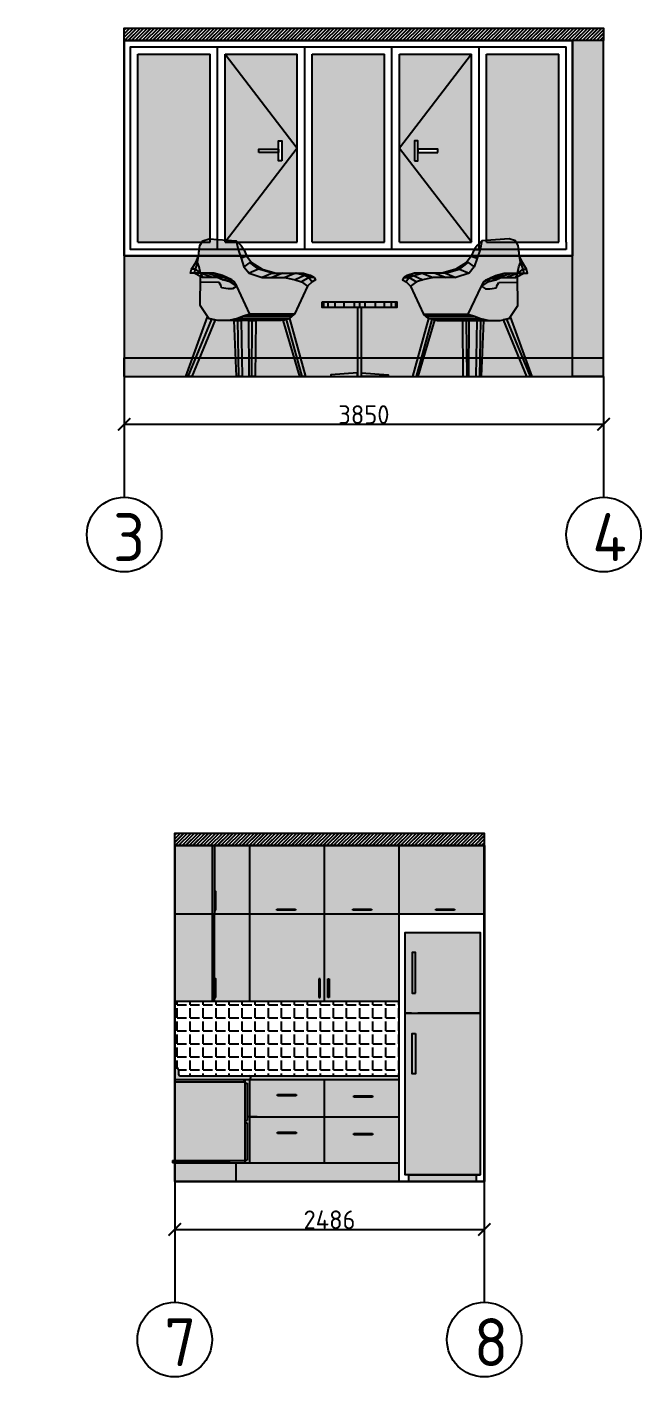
# Model space of a CAD drawing. Header units: millimetres. Extents: x -79936 to 190348, y -17907 to 78730.
# Drawn here: x 185418 to 190348, y -6264 to 4581 of the extents above; entities that cross this region are included whole.
import ezdxf

# ---------------------------------------------------------------- set-up
doc = ezdxf.new("R2010")
doc.units = ezdxf.units.MM
for name, color, linetype in [('freecads.com', 7, 'Continuous'), ('FUR', 42, 'Continuous'), ('furn section', 47, 'Continuous'), ('kapen', 25, 'Continuous'), ('KITSHEN', 44, 'Continuous'), ('Plan 1', 7, 'Continuous'), ('SKIRTING', 2, 'Continuous')]:
    doc.layers.add(name, color=color, linetype=linetype)
doc.styles.add('gost', font='GOST Common.ttf')
doc.dimstyles.new('Copy of GOST', dxfattribs={"dimtxt": 150, "dimasz": 100, "dimexe": 0.18, "dimexo": 0.06, "dimgap": 3, "dimtad": 1, "dimdec": 0, "dimzin": 0, "dimdsep": 46, "dimtxsty": 'gost', "dimblk": 'ARCHTICK', "dimcen": 0.09, "dimclrt": 256, "dimadec": 0, "dimazin": 0, "dimtfac": 1, "dimtdec": 0, "dimtofl": 0, "dimtmove": 0, "dimatfit": 3, "dimldrblk": 'ARCHTICK', "dimfxl": 200, "dimfxlon": 1, "dimtolj": 1, "dimtzin": 0, "dimarcsym": 0})

# ---------------------------------------------------------------- blocks, each defined once
blk = doc.blocks.new('okno lodj')
at = {"true_color": 0xc3e6f9, "transparency": 33554687}
h = blk.add_hatch(color=254, dxfattribs=at)
h.dxf.hatch_style = 1
h.paths.add_polyline_path([(0, 0), (-580, 0), (-580, -1510), (0, -1510)])
h.paths.add_polyline_path([(-151, -697), (-125, -697), (-125, -856), (-151, -856), (-151, -790), (-310, -790), (-310, -763), (-151, -763)], flags=16)
h.paths.add_polyline_path([(700, 0), (120, 0), (120, -1510), (700, -1510)])
h.paths.add_polyline_path([(1400, 0), (820, 0), (820, -1510), (1400, -1510)])
h.paths.add_polyline_path([(1128, -763), (1128, -790), (969, -790), (969, -856), (942, -856), (942, -697), (969, -697), (969, -763)], flags=16)
h.paths.add_polyline_path([(2100, 0), (1520, 0), (1520, -1510), (2100, -1510)])
h.paths.add_polyline_path([(-700, 0), (-1280, 0), (-1280, -1510), (-700, -1510)])
for p, q in [((-1280, -1510), (-1280, 0)), ((-1280, 0), (-700, 0)), ((-700, -1510), (-700, 0)), ((-640, -1570), (-640, 60)), ((-580, -1510), (-580, 0)), ((-580, 0), (0, 0)), ((0, -1510), (0, 0)), ((60, -1570), (60, 60)), ((120, -1510), (120, 0)), ((120, 0), (700, 0)), ((700, -1510), (700, 0)), ((760, -1570), (760, 60)), ((820, -1510), (820, 0)), ((820, 0), (1400, 0)), ((1400, -1510), (1400, 0)), ((1460, -1570), (1460, 60)), ((1520, -1510), (1520, 0)), ((1520, 0), (2100, 0)), ((2100, -1510), (2100, 0)), ((2160, -1510), (2160, 60)), ((-1280, -1510), (-700, -1510)), ((-580, -1510), (0, -1510)), ((120, -1510), (700, -1510)), ((820, -1510), (1400, -1510)), ((1520, -1510), (2100, -1510))]:
    blk.add_line(p, q)
at = {"color": 7}
for points in [[(2210, -1620), (-1390, -1620), (-1390, 110), (2210, 110)], [(2160, -1570), (-1340, -1570), (-1340, 60), (2160, 60)]]:
    blk.add_lwpolyline(points, dxfattribs=at)
for points in [[(2210, 110), (2210, -1620)], [(2160, -1510), (2160, -1570)]]:
    blk.add_lwpolyline(points)
at = {"layer": 'kapen', "color": 7}
for points in [[(-125, -856), (-151, -856), (-151, -697), (-125, -697)], [(942, -856), (969, -856), (969, -697), (942, -697)], [(-310, -790), (-310, -763), (-151, -763), (-151, -790)], [(1128, -790), (1128, -763), (969, -763), (969, -790)]]:
    blk.add_lwpolyline(points, close=True, dxfattribs=at)
blk = doc.blocks.new('kresloo')
at = {"true_color": 0xa4a5a8, "transparency": 33554687}
h = blk.add_hatch(color=253, dxfattribs=at)
h.dxf.hatch_style = 1
h.paths.add_polyline_path([(935, -355), (920, -363), (801, -363), (760, -380), (698, -398), (645, -432), (540, -657), (589, -674), (639, -692), (708, -709), (797, -709), (868, -692), (937, -588)])
h.paths.add_polyline_path([(827, -346), (783, -346), (738, -363), (801, -363)])
h.paths.add_polyline_path([(801, -363), (738, -363), (720, -369), (760, -380)], flags=17)
h.paths.add_polyline_path([(720, -369), (698, -398), (760, -380)], flags=17)
h.paths.add_polyline_path([(720, -369), (707, -373), (664, -398), (645, -432), (698, -398)], flags=17)
h.paths.add_polyline_path([(707, -373), (684, -380), (664, -398)], flags=16)
h.paths.add_polyline_path([(724, -363), (759, -346), (684, -380), (707, -373)])
h.paths.add_polyline_path([(783, -346), (759, -346), (724, -363), (738, -363)])
h.paths.add_polyline_path([(738, -363), (724, -363), (720, -369)], flags=17)
h.paths.add_polyline_path([(724, -363), (707, -373), (720, -369)], flags=17)
h.paths.add_polyline_path([(932, -328), (888, -328), (827, -346), (801, -363), (842, -363)])
h.paths.add_polyline_path([(935, -328), (932, -328), (842, -363), (920, -363)])
h.paths.add_polyline_path([(888, -328), (828, -328), (783, -346), (827, -346)])
h.paths.add_polyline_path([(828, -328), (759, -346), (783, -346)])
h.paths.add_polyline_path([(986, -328), (935, -328), (920, -363), (935, -355)])
h.paths.add_polyline_path([(1008, -294), (978, -294), (986, -328), (1016, -328)])
h.paths.add_polyline_path([(978, -294), (935, -328), (986, -328)])
h.paths.add_polyline_path([(978, -294), (959, -242), (959, -242), (946, -277), (935, -328)])
h.paths.add_polyline_path([(974, -242), (959, -242), (978, -294), (1008, -294)])
h.paths.add_polyline_path([(952, -190), (959, -242), (974, -242)])
h.paths.add_polyline_path([(125, -398), (65, -363), (40, -398), (76, -432)])
h.paths.add_polyline_path([(100, -346), (49, -346), (23, -363), (65, -363)])
h.paths.add_polyline_path([(65, -363), (23, -363), (12, -380), (40, -398)])
h.paths.add_polyline_path([(169, -328), (100, -346), (175, -380), (259, -363)])
h.paths.add_polyline_path([(100, -346), (65, -363), (125, -398), (175, -380)])
h.paths.add_polyline_path([(169, -328), (109, -328), (49, -346), (100, -346)])
h.paths.add_polyline_path([(273, -328), (169, -328), (259, -363), (363, -363)])
h.paths.add_polyline_path([(546, -328), (469, -294), (357, -328), (440, -363)])
h.paths.add_polyline_path([(357, -328), (327, -328), (279, -328), (273, -328), (363, -363), (440, -363)])
h.paths.add_polyline_path([(469, -294), (439, -294), (327, -328), (357, -328)])
h.paths.add_polyline_path([(587, -277), (540, -242), (469, -294), (546, -328)])
h.paths.add_polyline_path([(563, -190), (525, -242), (540, -242), (587, -277), (610, -207)])
h.paths.add_polyline_path([(634, -138), (587, -138), (563, -190), (610, -207)])
h.paths.add_polyline_path([(649, -69), (610, -104), (587, -138), (634, -138)])
h.paths.add_polyline_path([(540, -242), (525, -242), (439, -294), (469, -294)])
h.paths.add_polyline_path([(540, -657), (180, -657), (200, -674), (589, -674)])
h.paths.add_polyline_path([(589, -674), (200, -674), (220, -692), (639, -692)])
at = {"true_color": 0xc7c8ca, "transparency": 33554687}
h = blk.add_hatch(color=9, dxfattribs=at)
h.dxf.hatch_style = 1
h.paths.add_polyline_path([(645, -432), (664, -398), (684, -380), (759, -346), (828, -328), (935, -328), (946, -277), (959, -242), (952, -190), (940, -104), (918, -69), (867, -52), (649, -69), (634, -138), (610, -207), (587, -277), (546, -328), (440, -363), (259, -363), (175, -380), (125, -398), (76, -432), (180, -657), (540, -657)])
at = {"true_color": 0x636466, "transparency": 33554687}
h = blk.add_hatch(color=251, dxfattribs=at)
h.dxf.hatch_style = 1
h.paths.add_polyline_path([(639, -709), (609, -709), (600, -1158), (630, -1158)])
h.paths.add_polyline_path([(846, -697), (819, -703), (1006, -1158), (1036, -1158)])
h.paths.add_polyline_path([(878, -677), (868, -692), (846, -697), (1036, -1158), (1053, -1158)])
h.paths.add_polyline_path([(522, -709), (492, -709), (497, -1158), (527, -1158)])
h.paths.add_polyline_path([(547, -709), (522, -709), (527, -1158), (544, -1158)])
h.paths.add_polyline_path([(664, -709), (639, -709), (630, -1158), (647, -1158)])
h.paths.add_polyline_path([(248, -699), (220, -692), (91, -1158), (121, -1158)])
h.paths.add_polyline_path([(272, -705), (248, -699), (121, -1158), (138, -1158)])
at = {"true_color": 0x939598, "transparency": 33554687}
h = blk.add_hatch(color=252, dxfattribs=at)
h.dxf.hatch_style = 1
h.paths.add_polyline_path([(639, -692), (220, -692), (272, -705), (289, -709), (492, -709), (522, -709), (522, -709), (547, -709), (708, -709)])
for points, elevation in [([(492, -709), (708, -709), (797, -709), (868, -692), (937, -588), (935, -355), (986, -328), (1016, -328), (1008, -294), (974, -242), (952, -190), (940, -104), (918, -69), (867, -52), (649, -69), (610, -104), (587, -138), (563, -190), (525, -242), (439, -294), (327, -328), (279, -328), (169, -328), (109, -328), (49, -346), (23, -363), (12, -380), (40, -398), (76, -432), (180, -657), (540, -657), (645, -432), (664, -398), (684, -380), (759, -346), (828, -328), (935, -328), (946, -277), (959, -242), (952, -190), (946, -138), (940, -104), (918, -69), (867, -52), (649, -69), (634, -138), (610, -207), (587, -277), (546, -328)], 229), ([(563, -190), (610, -207)], 71), ([(587, -138), (634, -138)], 65), ([(357, -328), (469, -294)], 151), ([(439, -294), (469, -294), (546, -328)], 79), ([(469, -294), (540, -242)], 79), ([(525, -242), (540, -242), (587, -277)], 69), ([(978, -294), (935, -328)], 390), ([(959, -241), (978, -294)], 320), ([(959, -242), (974, -242)], 229), ([(978, -294), (986, -328)], 320), ([(978, -294), (1008, -294)], 320), ([(23, -363), (65, -363), (125, -398)], 229), ([(65, -363), (40, -398)], 229), ([(49, -346), (100, -346), (175, -380)], 229), ([(65, -363), (100, -346)], 229), ([(546, -328), (440, -363), (259, -363), (175, -380), (125, -398), (76, -432)], 101), ([(100, -346), (169, -328)], 229), ([(169, -328), (259, -363)], 322), ([(273, -328), (363, -363)], 229), ([(357, -328), (327, -328)], 151), ([(357, -328), (440, -363)], 151), ([(698, -398), (645, -432)], 229), ([(664, -398), (724, -363), (759, -346)], 229), ([(664, -398), (724, -363)], 229), ([(684, -380), (720, -369), (738, -363), (828, -328)], 229), ([(724, -363), (698, -398)], 229), ([(698, -398), (760, -380)], 229), ([(760, -380), (720, -369)], 1043), ([(724, -363), (920, -363), (986, -328)], 229), ([(759, -346), (827, -346)], 229), ([(760, -380), (801, -363)], 229), ([(801, -363), (827, -346)], 229), ([(827, -346), (888, -328)], 229), ([(842, -363), (932, -328)], 229), ([(935, -328), (920, -363)], 229), ([(935, -328), (986, -328)], 229), ([(220, -692), (91, -1158), (138, -1158), (272, -705)], 631), ([(248, -699), (121, -1158)], 631), ([(220, -692), (180, -657)], 631), ([(200, -674), (589, -674)], 700), ([(272, -705), (220, -692)], 631), ([(220, -692), (639, -692)], 631), ([(272, -705), (289, -709), (492, -709)], 631), ([(492, -709), (497, -1158), (544, -1158), (547, -709), (492, -708)], 229), ([(522, -709), (527, -1158)], 246), ([(540, -657), (589, -674), (639, -692), (708, -709)], 229), ([(609, -709), (600, -1158), (647, -1158), (664, -709), (609, -709)], 862), ([(639, -709), (630, -1158)], 879), ([(819, -703), (1006, -1158), (1053, -1158), (878, -677), (868, -692), (846, -697), (819, -703)], 421), ([(846, -697), (1036, -1158)], 421)]:
    blk.add_lwpolyline(points, dxfattribs=dict(elevation=elevation))
at = {"layer": 'FUR', "color": 7, "linetype": 'ByBlock'}
for p, q in [((645, -432, 1036), (679, -453, 318)), ((766, -444, 318), (770, -428, 318)), ((770, -428, 318), (785, -402, 318)), ((785, -402, 318), (936, -400, 315)), ((679, -453, 318), (713, -452, 318)), ((713, -452, 318), (766, -444, 318))]:
    blk.add_line(p, q, dxfattribs=at)
at = {"layer": 'SKIRTING', "color": 7}
blk.add_line((937, -588, 287), (868, -692, 407), dxfattribs=at)
blk = doc.blocks.new('stolikk')
at = {"transparency": 33554687}
h = blk.add_hatch(color=33, dxfattribs=at)
h.dxf.hatch_style = 1
h.paths.add_polyline_path([(300, 0), (257, 0), (257, -45), (300, -45)])
h.paths.add_polyline_path([(257, 0), (173, 0), (173, -45), (257, -45)])
h.paths.add_polyline_path([(173, 0), (101, 0), (101, -45), (173, -45)])
h.paths.add_polyline_path([(101, 0), (46, 0), (46, -45), (101, -45)])
h.paths.add_polyline_path([(46, 0), (12, 0), (12, -45), (46, -45)])
h.paths.add_polyline_path([(12, 0), (0, 0), (0, -45), (12, -45)])
h.paths.add_polyline_path([(343, 0), (300, 0), (300, -45), (343, -45)])
h.paths.add_polyline_path([(427, 0), (343, 0), (343, -45), (427, -45)])
h.paths.add_polyline_path([(554, 0), (499, 0), (499, -45), (554, -45)])
h.paths.add_polyline_path([(588, 0), (554, 0), (554, -45), (588, -45)])
h.paths.add_polyline_path([(600, 0), (588, 0), (588, -45), (600, -45)])
h.paths.add_polyline_path([(499, 0), (427, 0), (427, -45), (499, -45)])
at = {"true_color": 0x636466, "transparency": 33554687}
h = blk.add_hatch(color=251, dxfattribs=at)
h.dxf.hatch_style = 1
h.paths.add_polyline_path([(317, -45), (283, -45), (283, -570), (283, -570), (283, -600), (317, -600), (317, -570)])
h.paths.add_polyline_path([(531, -585), (317, -570), (317, -600), (531, -600)])
h.paths.add_polyline_path([(283, -570), (69, -585), (69, -600), (283, -600)])
for points in [[(0, 0), (600, 0), (600, -45), (0, -45), (0, 0)], [(46, 0), (46, -45)], [(101, 0), (101, -45)], [(173, 0), (173, -45)], [(257, 0), (257, -45)], [(300, 0), (300, -45)], [(343, 0), (343, -45)], [(427, 0), (427, -45)], [(499, 0), (499, -45)], [(554, 0), (554, -45)]]:
    blk.add_lwpolyline(points)
for points, elevation in [([(588, 0), (588, -45)], 90), ([(12, 0), (12, -45)], 90), ([(283, -45), (283, -600), (317, -600), (317, -45), (283, -45)], 45), ([(283, -570), (69, -585), (69, -600), (283, -600), (283, -570)], -1222), ([(317, -570), (531, -585), (531, -600), (317, -600), (317, -570)], -1222)]:
    blk.add_lwpolyline(points, dxfattribs=dict(elevation=elevation))
blk = doc.blocks.new('_ArchTick')
at = {"color": 0, "linetype": 'ByBlock', "const_width": 0.15}
blk.add_lwpolyline([(-0.5, -0.5), (0.5, 0.5)], dxfattribs=at)
blk = doc.blocks.new('*D185')
at = {"color": 0, "lineweight": -2, "transparency": 16777216}
for p, q in [((186198, 1589), (186198, 1388)), ((190048, 1589), (190048, 1388)), ((186198, 1389), (190048, 1389))]:
    blk.add_line(p, q, dxfattribs=at)
at = {"layer": 'Defpoints', "color": 0, "transparency": 16777216}
for p in [(186198, 1772), (190048, 1772), (190048, 1389)]:
    blk.add_point(p, dxfattribs=at)
at = {"color": 0, "lineweight": -2, "transparency": 16777216, "xscale": 100, "yscale": 100, "zscale": 100, "rotation": 180}
blk.add_blockref('_ArchTick', (186198, 1389), dxfattribs=at)
at = {"color": 0, "lineweight": -2, "transparency": 16777216, "xscale": 100, "yscale": 100, "zscale": 100}
blk.add_blockref('_ArchTick', (190048, 1389), dxfattribs=at)
at = {"transparency": 16777216, "insert": (188123, 1467), "char_height": 150, "attachment_point": 5, "style": 'gost'}
blk.add_mtext('\\A1;3850', dxfattribs=at)
blk = doc.blocks.new('*D182')
at = {"color": 0, "lineweight": -2, "transparency": 16777216}
for p, q in [((186604, -4879), (186604, -5080)), ((189090, -4879), (189090, -5080)), ((186604, -5079), (189090, -5079))]:
    blk.add_line(p, q, dxfattribs=at)
at = {"layer": 'Defpoints', "color": 0, "transparency": 16777216}
for p in [(186604, -4694), (189090, -4694), (189090, -5079)]:
    blk.add_point(p, dxfattribs=at)
at = {"color": 0, "lineweight": -2, "transparency": 16777216, "xscale": 100, "yscale": 100, "zscale": 100, "rotation": 180}
blk.add_blockref('_ArchTick', (186604, -5079), dxfattribs=at)
at = {"color": 0, "lineweight": -2, "transparency": 16777216, "xscale": 100, "yscale": 100, "zscale": 100}
blk.add_blockref('_ArchTick', (189090, -5079), dxfattribs=at)
at = {"transparency": 16777216, "insert": (187847, -5001), "char_height": 150, "attachment_point": 5, "style": 'gost'}
blk.add_mtext('\\A1;2486', dxfattribs=at)
blk = doc.blocks.new('xolodikk')
at = {"transparency": 33554687}
h = blk.add_hatch(color=256, dxfattribs=at)
h.dxf.hatch_style = 1
h.set_gradient(color1=(173, 173, 173), color2=(51, 51, 51), tint=1, name='INVSPHERICAL')
h.paths.add_polyline_path([(27340, -10652), (26740, -10652), (26740, -11950), (27340, -11950)])
h.paths.add_polyline_path([(26821, -11139), (26794, -11139), (26794, -10814), (26821, -10814)], flags=16)
h.paths.add_polyline_path([(27340, -10004), (26740, -10004), (26740, -10652), (26789, -10652), (27340, -10652)])
h.paths.add_polyline_path([(26821, -10490), (26794, -10490), (26794, -10165), (26821, -10165)], flags=16)
at = {"true_color": 0xe3e1de, "transparency": 33554687}
h = blk.add_hatch(color=254, dxfattribs=at)
h.dxf.hatch_style = 1
h.paths.add_polyline_path([(26821, -10165), (26794, -10165), (26794, -10490), (26821, -10490)])
h.paths.add_polyline_path([(26821, -10814), (26794, -10814), (26794, -11139), (26821, -11139)])
h = blk.add_hatch(color=254, dxfattribs=at)
h.dxf.hatch_style = 1
h.paths.add_polyline_path([(26767, -11950), (26767, -12004), (27313, -12004), (27313, -11950)])
blk.add_line((26767, -11950), (27340, -11950))
at = {"layer": 'KITSHEN', "color": 67}
blk.add_lwpolyline([(26789, -10652), (26740, -10652), (26740, -10004), (27340, -10004), (27340, -10652), (26840, -10652)], dxfattribs=at)
at = {"layer": 'KITSHEN', "color": 252}
for points in [[(26821, -10490), (26821, -10165), (26794, -10165), (26794, -10490)], [(26821, -10814), (26821, -11139), (26794, -11139), (26794, -10814)]]:
    blk.add_lwpolyline(points, close=True, dxfattribs=at)
at = {"layer": 'KITSHEN', "color": 67}
blk.add_lwpolyline([(26740, -10652), (27340, -10652), (27340, -11950), (26740, -11950)], close=True, dxfattribs=at)
at = {"layer": 'KITSHEN', "color": 167}
blk.add_lwpolyline([(26767, -12004), (27313, -12004), (27313, -11950), (26767, -11950)], close=True, dxfattribs=at)
blk = doc.blocks.new('kux 3')
at = {"transparency": 33554687}
h = blk.add_hatch(color=252, dxfattribs=at)
h.dxf.hatch_style = 1
h.paths.add_polyline_path([(458, -113), (437, -113), (437, -663), (458, -663)])
h.paths.add_polyline_path([(458, -663), (437, -663), (437, -1363), (458, -1363)])
h.paths.add_polyline_path([(719, -2022), (700, -2022), (700, -2322), (719, -2322)])
h.paths.add_polyline_path([(719, -2342), (700, -2342), (700, -2642), (719, -2642)])
h.paths.add_polyline_path([(700, -2645), (138, -2645), (138, -2663), (583, -2663), (700, -2663)])
h.paths.add_polyline_path([(138, -2645), (119, -2645), (119, -2663), (138, -2663)])
h = blk.add_hatch(color=252, dxfattribs=at)
h.dxf.hatch_style = 1
h.paths.add_polyline_path([(1338, -663), (738, -663), (738, -1363), (1338, -1363)])
h.paths.add_polyline_path([(1296, -1184), (1306, -1184), (1306, -1334), (1296, -1334)], flags=16)
h.paths.add_polyline_path([(1938, -663), (1338, -663), (1338, -1363), (1938, -1363)])
h.paths.add_polyline_path([(1377, -1184), (1377, -1334), (1367, -1334), (1367, -1184)], flags=16)
h.paths.add_polyline_path([(1938, -113), (1338, -113), (1338, -663), (1938, -663)])
h.paths.add_polyline_path([(1569, -624), (1719, -624), (1719, -634), (1569, -634)], flags=16)
h.paths.add_polyline_path([(1338, -113), (738, -113), (738, -663), (1338, -663)])
h.paths.add_polyline_path([(1107, -624), (1107, -634), (957, -634), (957, -624)], flags=16)
h.paths.add_polyline_path([(738, -113), (458, -113), (458, -484), (468, -484), (468, -634), (458, -634), (458, -663), (738, -663)])
h.paths.add_polyline_path([(738, -663), (458, -663), (458, -1184), (468, -1184), (468, -1334), (458, -1334), (458, -1363), (738, -1363)])
h.paths.add_polyline_path([(437, -663), (138, -663), (138, -1363), (437, -1363)])
h.paths.add_polyline_path([(437, -113), (138, -113), (138, -663), (437, -663)])
h.paths.add_polyline_path([(2624, -113), (1938, -113), (1938, -663), (2000, -663), (2624, -663)])
h.paths.add_polyline_path([(2384, -634), (2234, -634), (2234, -624), (2384, -624)], flags=16)
h.paths.add_polyline_path([(1938, -1993), (1338, -1993), (1338, -2293), (1938, -2293)])
h.paths.add_polyline_path([(1575, -2135), (1575, -2125), (1725, -2125), (1725, -2135)], flags=16)
h.paths.add_polyline_path([(1938, -2293), (1338, -2293), (1338, -2663), (1938, -2663)])
h.paths.add_polyline_path([(1575, -2437), (1575, -2427), (1725, -2427), (1725, -2437)], flags=16)
h.paths.add_polyline_path([(1338, -1993), (738, -1993), (738, -2293), (800, -2293), (1338, -2293)])
h.paths.add_polyline_path([(963, -2125), (963, -2115), (1113, -2115), (1113, -2125)], flags=16)
h.paths.add_polyline_path([(1338, -2293), (800, -2293), (738, -2293), (738, -2663), (1338, -2663)])
h.paths.add_polyline_path([(1113, -2417), (1113, -2427), (963, -2427), (963, -2417)], flags=16)
h.paths.add_polyline_path([(700, -1993), (695, -1993), (695, -2011), (138, -2011), (138, -2020), (138, -2645), (700, -2645)])
h.paths.add_polyline_path([(738, -1993), (735, -1993), (700, -1993), (700, -2022), (719, -2022), (719, -2293), (738, -2293)])
h.paths.add_polyline_path([(738, -2293), (719, -2293), (719, -2322), (700, -2322), (700, -2342), (719, -2342), (719, -2642), (700, -2642), (700, -2663), (738, -2663)])
at = {"true_color": 0x37371b, "transparency": 33554687}
h = blk.add_hatch(color=39, dxfattribs=at)
h.dxf.hatch_style = 1
h.paths.add_polyline_path([(1725, -2135), (1725, -2125), (1575, -2125), (1575, -2135)])
h.paths.add_polyline_path([(1725, -2437), (1725, -2427), (1575, -2427), (1575, -2437)])
h.paths.add_polyline_path([(1113, -2427), (1113, -2417), (963, -2417), (963, -2427)])
h.paths.add_polyline_path([(963, -2115), (963, -2125), (1113, -2125), (1113, -2115)])
h.paths.add_polyline_path([(468, -1184), (458, -1184), (458, -1334), (468, -1334)])
h.paths.add_polyline_path([(468, -484), (458, -484), (458, -634), (468, -634)])
h.paths.add_polyline_path([(1107, -634), (1107, -624), (957, -624), (957, -634)])
h.paths.add_polyline_path([(1367, -1334), (1377, -1334), (1377, -1184), (1367, -1184)])
h.paths.add_polyline_path([(1296, -1334), (1306, -1334), (1306, -1184), (1296, -1184)])
h.paths.add_polyline_path([(1569, -624), (1569, -634), (1719, -634), (1719, -624)])
h.paths.add_polyline_path([(2384, -634), (2384, -624), (2234, -624), (2234, -634)])
at = {"transparency": 33554687}
h = blk.add_hatch(dxfattribs=at)
h.set_pattern_fill('ANGLE', color=253, scale=15)
h.set_pattern_definition([(0, (-24708.85, 6994.07), (0, 104.775), [76.2, -28.575]), (90, (-24708.85, 6994.07), (-104.775, 6e-15), [76.2, -28.575])])
h.paths.add_polyline_path([(138, -1363), (138, -1899), (154, -1899, -0.414216), (167, -1912), (167, -1950, 0.414214), (180, -1963), (1938, -1963), (1938, -1363)])
at = {"true_color": 0x636466, "transparency": 33554687}
h = blk.add_hatch(color=251, dxfattribs=at)
h.dxf.hatch_style = 1
h.paths.add_polyline_path([(735, -1963), (180, -1963, -0.414214), (167, -1950), (167, -1912, 0.414216), (154, -1899), (138, -1899), (138, -1993), (735, -1993, 0.414214), (748, -1980), (748, -1976, 0.414214)])
h.paths.add_polyline_path([(1938, -1963), (735, -1963, -0.414214), (748, -1976), (748, -1980, -0.359839), (738, -1993), (738, -1993), (1338, -1993), (1938, -1993)])
at = {"transparency": 33554687}
h = blk.add_hatch(color=252, dxfattribs=at)
h.dxf.hatch_style = 1
h.paths.add_polyline_path([(695, -2011), (695, -1993), (138, -1993), (138, -2002), (138, -2011)])
h = blk.add_hatch(color=252, dxfattribs=at)
h.dxf.hatch_style = 1
h.paths.add_polyline_path([(1938, -2663), (628, -2663), (628, -2813), (1938, -2813)])
h.paths.add_polyline_path([(628, -2663), (583, -2663), (138, -2663), (138, -2813), (628, -2813)])
at = {"color": 250}
for points in [[(138, -113), (2624, -113), (2624, -2813), (138, -2813), (138, -113)], [(458, -113), (458, -663)], [(738, -113), (738, -1363)], [(1338, -113), (1338, -1363)], [(1938, -113), (1938, -2663)], [(468, -634), (468, -484), (458, -484)], [(138, -663), (138, -663)], [(138, -663), (2000, -663)], [(437, -663), (458, -663)], [(2000, -663), (2624, -663)], [(468, -1334), (468, -1184), (458, -1184)], [(138, -1363), (1938, -1363)], [(138, -1899), (138, -2002)], [(180, -1963), (1938, -1963)], [(700, -2022), (700, -2022), (719, -2022)], [(735, -1993), (1938, -1993)], [(738, -1993), (738, -2663)], [(738, -1993), (1338, -1993)], [(1338, -1993), (1338, -2663)], [(700, -2322), (719, -2322)], [(700, -2342), (719, -2342)], [(800, -2293), (719, -2293)], [(738, -2293), (1338, -2293)], [(1338, -2293), (1938, -2293)], [(119, -2645), (119, -2663)], [(138, -2663), (1938, -2663)], [(628, -2663), (628, -2813), (138, -2813), (138, -2663)], [(700, -2642), (719, -2642)], [(1938, -2663), (1938, -2813)]]:
    blk.add_lwpolyline(points, dxfattribs=at)
at = {"layer": 'freecads.com', "color": 250}
for p, q in [((458, -484), (458, -634)), ((458, -634), (468, -634)), ((957, -634), (957, -624)), ((957, -624), (1107, -624)), ((1107, -634), (957, -634)), ((1107, -624), (1107, -634)), ((1569, -634), (1569, -624)), ((1569, -624), (1719, -624)), ((1719, -634), (1569, -634)), ((1719, -624), (1719, -634)), ((2234, -634), (2234, -624)), ((2234, -624), (2384, -624)), ((2384, -634), (2234, -634)), ((2384, -624), (2384, -634)), ((458, -1184), (458, -1334)), ((1306, -1184, 3779), (1296, -1184, 3779)), ((1296, -1184, 3779), (1296, -1334, 3779)), ((1306, -1334, 3779), (1306, -1184, 3779)), ((1367, -1184, 3779), (1377, -1184, 3779)), ((1367, -1334, 3779), (1367, -1184, 3779)), ((1377, -1184, 3779), (1377, -1334, 3779)), ((458, -1334), (468, -1334)), ((1296, -1334, 3779), (1306, -1334, 3779)), ((1377, -1334, 3779), (1367, -1334, 3779)), ((963, -2125), (963, -2115)), ((963, -2115), (1113, -2115)), ((1113, -2125), (963, -2125)), ((1113, -2115), (1113, -2125)), ((1575, -2135), (1575, -2125)), ((1575, -2125), (1725, -2125)), ((1725, -2135), (1575, -2135)), ((1725, -2125), (1725, -2135)), ((963, -2427), (963, -2417)), ((963, -2417), (1113, -2417)), ((1113, -2427), (963, -2427)), ((1113, -2417), (1113, -2427)), ((1575, -2437), (1575, -2427)), ((1575, -2427), (1725, -2427)), ((1725, -2437), (1575, -2437)), ((1725, -2427), (1725, -2437))]:
    blk.add_line(p, q, dxfattribs=at)
at = {"layer": 'furn section', "color": 250}
for p, q in [((437, -113), (437, -1363)), ((138, -663), (138, -1363)), ((138, -663), (437, -663)), ((458, -1363), (458, -663)), ((138, -1363), (437, -1363)), ((138, -1899), (154, -1899)), ((167, -1912), (167, -1950)), ((138, -1993), (735, -1993)), ((138, -2020), (138, -2002)), ((138, -2011), (695, -2011)), ((138, -2020), (138, -2645)), ((695, -2011), (695, -1993)), ((700, -1993), (719, -1993)), ((700, -1993), (700, -2663)), ((719, -2022), (719, -2322)), ((748, -1983), (748, -1976)), ((719, -2342), (719, -2642)), ((119, -2645), (700, -2645)), ((583, -2663), (119, -2663)), ((583, -2663), (700, -2663)), ((700, -2636), (700, -2654))]:
    blk.add_line(p, q, dxfattribs=at)
for centre, start, end in [((154, -1912), 0, 90), ((180, -1950), 180, 270), ((735, -1976), 0, 90), ((735, -1980), 270, 0)]:
    blk.add_arc(centre, 13.1, start, end, dxfattribs=at)
at = {"color": 250}
blk.add_blockref('xolodikk', (-24751, 9191), dxfattribs=at)

msp = doc.modelspace()

# ---------------------------------------------------------------- hatches: boundary and pattern name
at = {"ltscale": 20, "transparency": 33554687}
h = msp.add_hatch(dxfattribs=at)
h.set_pattern_fill('JIS_LC_20', color=41)
h.set_pattern_definition([(45, (137123.654, 0), (-14.142136, 14.142136), []), (45, (137124.054, 0), (-14.142136, 14.142136), [])])
h.paths.add_polyline_path([(172488.998, 4572.368), (168888.998, 4572.368), (168888.998, 4472.368), (172488.998, 4472.368)])
h.paths.add_polyline_path([(184193.222, 4580.74), (173843.222, 4580.74), (173843.222, 4480.74), (184193.222, 4480.74)])
h.paths.add_polyline_path([(190048.16, 4572.368), (186198.16, 4572.368), (186198.16, 4472.368), (190048.16, 4472.368)])
h.paths.add_polyline_path([(176624.559, -1894.369), (168924.559, -1894.369), (168924.559, -1994.369), (176624.559, -1994.369)])
h.paths.add_polyline_path([(180563.924, -1894.369), (178327.924, -1894.369), (178327.924, -1994.369), (180563.924, -1994.369)])
h.paths.add_polyline_path([(184992.473, -1894.369), (181942.473, -1894.369), (181942.473, -1994.369), (184992.473, -1994.369)])
h.paths.add_polyline_path([(189089.967, -1894.369), (186603.967, -1894.369), (186603.967, -1994.369), (189089.967, -1994.369)])
at = {"true_color": 0xd2cdc3, "transparency": 33554687}
h = msp.add_hatch(color=254, dxfattribs=at)
h.dxf.hatch_style = 1
h.paths.add_polyline_path([(189798.16, 2742.368), (186198.16, 2742.368), (186198.16, 1922.368), (189798.16, 1922.368)])
h.paths.add_polyline_path([(190048.16, 4472.368), (189798.16, 4472.368), (189798.16, 1922.368), (190048.16, 1922.368)])
at = {"true_color": 0xffffff, "transparency": 33554687}
h = msp.add_hatch(color=7, dxfattribs=at)
h.dxf.hatch_style = 1
h.paths.add_polyline_path([(189798.16, 1922.368), (186198.16, 1922.368), (186198.16, 1772.368), (189798.16, 1772.368)])
h.paths.add_polyline_path([(190048.16, 1922.368), (189798.16, 1922.368), (189798.16, 1772.368), (190048.16, 1772.368)])
h = msp.add_hatch(color=7, dxfattribs=at)
h.dxf.hatch_style = 1
h.paths.add_polyline_path([(190048.16, 1922.368), (189798.16, 1922.368), (189798.16, 1772.368), (190048.16, 1772.368)])

# ---------------------------------------------------------------- linework, layer by layer
at = {"color": 18, "true_color": 0x000000}
for points in [[(186198.16, 4472.368), (186198.16, 4572.368), (190048.16, 4572.368), (190048.16, 4472.368)], [(190048.16, 1772.368), (189798.16, 1772.368), (189798.16, 4472.368)], [(186603.967, -1994.369), (186603.967, -1894.369), (189089.967, -1894.369), (189089.967, -1994.369)]]:
    msp.add_lwpolyline(points, dxfattribs=at)
for points in [[(186198.16, 4472.368), (186198.16, 2742.368), (189798.16, 2742.368)], [(187008.16, 4362.368), (187588.401, 3607.368), (187008.16, 2852.368)], [(188988.401, 4362.368), (188408.401, 3607.368), (188988.641, 2852.368)]]:
    msp.add_lwpolyline(points)
at = {"color": 7}
for points in [[(186198.16, 1772.368), (186198.16, 1922.368), (190048.16, 1922.368)], [(186198.16, 1772.368), (186198.16, 802.72)], [(190048.16, 1772.368), (190048.16, 802.72)], [(186603.967, -4694.369), (186603.967, -5664.018)], [(189089.967, -4694.369), (189089.967, -5664.018)]]:
    msp.add_lwpolyline(points, dxfattribs=at)
for centre in [(186198.16, 502.72), (190048.16, 502.72), (186603.967, -5964.018), (189089.967, -5964.018)]:
    msp.add_circle(centre, 300, dxfattribs=at)
at = {"layer": 'FUR', "color": 18, "true_color": 0x000000}
for points in [[(186198.16, 1772.368), (190048.16, 1772.368), (190048.16, 4472.368), (186198.16, 4472.368), (186198.16, 1772.368)], [(186603.967, -4694.369), (189089.967, -4694.369), (189089.967, -1994.369), (186603.967, -1994.369), (186603.967, -4694.369)]]:
    msp.add_lwpolyline(points, dxfattribs=at)

# ---------------------------------------------------------------- block references
for name, p in [('okno lodj', (187588.401, 4362.368)), ('kresloo', (188421.613, 2930.694, -420.729)), ('stolikk', (187787.802, 2372.368, -465.587))]:
    msp.add_blockref(name, p)
at = {"xscale": -1}
msp.add_blockref('kresloo', (187746.483, 2930.694, -420.729), dxfattribs=at)
at = {"color": 59, "true_color": 0x55552a}
msp.add_blockref('kux 3', (186466.443, -1880.96), dxfattribs=at)

# ---------------------------------------------------------------- texts
at = {"layer": 'Plan 1', "color": 7, "char_height": 384.87481, "attachment_point": 1, "style": 'gost'}
for s, insert in [('\\pt231.70618;3', (186107.98, 675.115)), ('\\pt231.70618;4', (189957.98, 675.115)), ('\\pt231.70618;7', (186520.136, -5791.78)), ('\\pt231.70618;8', (189006.136, -5791.78))]:
    msp.add_mtext_dynamic_manual_height_columns(s, width=384.87481, gutter_width=0.55, heights=[0], dxfattribs=dict(at, insert=insert))

# ---------------------------------------------------------------- dimensions: what is measured, and where the dimension line sits
at = {"color": 250}
for base, p1, p2, picture, middle in [((190048.16, 1388.558), (186198.16, 1772.368), (190048.16, 1772.368), '*D185', (188123.16, 1466.558)), ((189089.967, -5079.419), (186603.967, -4694.369), (189089.967, -4694.369), '*D182', (187846.967, -5001.419))]:
    dim = msp.add_linear_dim(base=base, p1=p1, p2=p2, dimstyle='Copy of GOST', dxfattribs=at)
    dim.commit()
    dim.dimension.update_dxf_attribs({"geometry": picture, "text_midpoint": middle})

doc.saveas('drawing.dxf')
